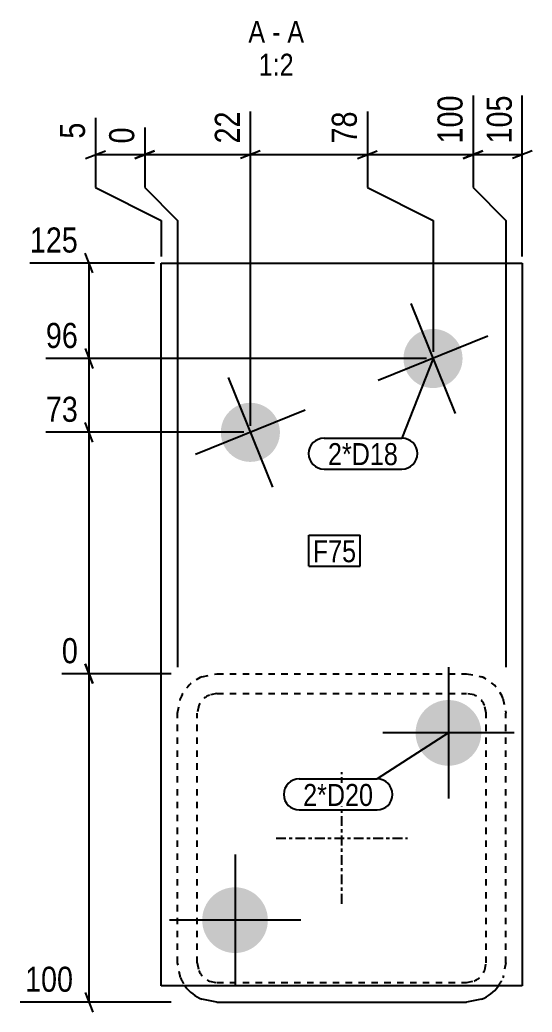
# Model space of a CAD drawing. Header units: millimetres. Extents: x 7 to 27923, y 5 to 621.
# Drawn here: x 22441.9 to 22598, y 4.8 to 306.8 of the extents above; entities that cross this region are included whole.
import ezdxf

# ---------------------------------------------------------------- set-up
doc = ezdxf.new("R2010")
doc.units = ezdxf.units.MM
doc.linetypes.add('DXK_LINE_DOT2', pattern=[3.9198, 1.9599, -1.9599])
doc.linetypes.add('DXK_LINE_DOT3', pattern=[5.9187, 2.979, -0.9799, 0.9799, -0.9799])
for name, color, linetype in [('MÅLSÆTNING', 7, 'Continuous'), ('STÅL', 7, 'Continuous'), ('TEKST', 7, 'Continuous')]:
    doc.layers.add(name, color=color, linetype=linetype)
doc.styles.add('Arial Narrow', font='ARIALN.TTF', dxfattribs={"height": 0.2})

msp = doc.modelspace()

# ---------------------------------------------------------------- hatches: boundary and pattern name
at = {"layer": 'STÅL', "linetype": 'Continuous'}
for points in [[(22571.15, 195.41, -1), (22564.41, 212.1, -1)], [(22515.52, 172.93, -1), (22508.78, 189.62, -1)], [(22582.48, 89.8, -1), (22562.48, 89.8, -1)], [(22517.48, 32.8, -1), (22497.48, 32.8, -1)]]:
    msp.add_hatch(color=96, dxfattribs=at).paths.add_polyline_path(points)

# ---------------------------------------------------------------- linework, layer by layer
at = {"layer": 'MÅLSÆTNING', "color": 7, "linetype": 'Continuous'}
for p, q in [((22579.98, 283.83), (22579.98, 255.8)), ((22579.98, 283.83), (22579.98, 255.8)), ((22594.98, 234.8), (22594.98, 283.83)), ((22512.15, 183.28), (22512.15, 278.95)), ((22512.15, 183.28), (22512.15, 278.95)), ((22547.78, 278.95), (22547.78, 255.8)), ((22547.78, 278.95), (22547.78, 255.8)), ((22464.98, 276.99), (22464.98, 255.8)), ((22479.98, 274.08), (22479.98, 255.8)), ((22479.98, 274.08), (22479.98, 255.8)), ((22461.98, 264.6), (22467.98, 267)), ((22464.98, 265.8), (22479.98, 265.8)), ((22476.98, 264.6), (22482.98, 267)), ((22482.98, 267), (22476.98, 264.6)), ((22479.98, 265.8), (22512.15, 265.8)), ((22515.15, 267), (22509.15, 264.6)), ((22515.15, 267), (22509.15, 264.6)), ((22512.15, 265.8), (22547.78, 265.8)), ((22544.78, 264.6), (22550.78, 267)), ((22544.78, 264.6), (22550.78, 267)), ((22547.78, 265.8), (22579.98, 265.8)), ((22576.98, 264.6), (22582.98, 267)), ((22579.98, 265.8), (22594.98, 265.8)), ((22597.98, 267), (22591.98, 264.6)), ((22464.98, 255.8), (22484.98, 245.8)), ((22479.98, 255.8), (22489.98, 245.8)), ((22479.98, 255.8), (22489.98, 245.8)), ((22547.78, 255.8), (22567.78, 245.8)), ((22547.78, 255.8), (22567.78, 245.8)), ((22579.98, 255.8), (22589.98, 245.8)), ((22579.98, 255.8), (22589.98, 245.8)), ((22484.98, 245.8), (22484.98, 234.8)), ((22489.98, 245.8), (22489.98, 109.8)), ((22489.98, 245.8), (22489.98, 109.8)), ((22567.78, 245.8), (22567.78, 205.75)), ((22567.78, 245.8), (22567.78, 205.75)), ((22589.98, 245.8), (22589.98, 109.8)), ((22589.98, 245.8), (22589.98, 109.8)), ((22464.22, 229.8), (22461.82, 235.8)), ((22482.98, 232.8), (22444.99, 232.8)), ((22463.02, 203.75), (22463.02, 232.8)), ((22461.82, 206.75), (22464.22, 200.75)), ((22461.82, 206.75), (22464.22, 200.75)), ((22565.78, 203.75), (22449.87, 203.75)), ((22565.78, 203.75), (22449.87, 203.75)), ((22463.02, 181.28), (22463.02, 203.75)), ((22464.22, 178.28), (22461.82, 184.28)), ((22464.22, 178.28), (22461.82, 184.28)), ((22510.15, 181.28), (22449.87, 181.28)), ((22510.15, 181.28), (22449.87, 181.28)), ((22463.02, 107.8), (22463.02, 181.28)), ((22461.82, 110.8), (22464.22, 104.8)), ((22464.22, 104.8), (22461.82, 110.8)), ((22487.98, 107.8), (22454.74, 107.8)), ((22487.98, 107.8), (22454.74, 107.8)), ((22463.02, 7.8), (22463.02, 107.8)), ((22461.82, 10.8), (22464.22, 4.8)), ((22487.98, 7.8), (22442.08, 7.8))]:
    msp.add_line(p, q, dxfattribs=at)
at = {"layer": 'STÅL', "color": 2, "linetype": 'Continuous'}
for p, q in [((22484.98, 12.8), (22484.98, 232.8)), ((22484.98, 232.8), (22594.98, 232.8)), ((22594.98, 232.8), (22594.98, 12.8)), ((22594.98, 12.8), (22484.98, 12.8)), ((22501.98, 7.8), (22497.39, 8.71)), ((22501.98, 7.8), (22577.98, 7.8)), ((22582.58, 8.71), (22577.98, 7.8))]:
    msp.add_line(p, q, dxfattribs=at)
at = {"layer": 'STÅL', "color": 96, "linetype": 'Continuous'}
for p, q in [((22561.04, 220.44), (22574.52, 187.06)), ((22584.47, 210.5), (22551.09, 197.01)), ((22505.41, 197.96), (22518.89, 164.59)), ((22528.84, 188.02), (22495.46, 174.53)), ((22572.48, 109.8), (22572.48, 69.8)), ((22592.48, 89.8), (22552.48, 89.8)), ((22507.48, 52.8), (22507.48, 12.8)), ((22527.48, 32.8), (22487.48, 32.8))]:
    msp.add_line(p, q, dxfattribs=at)
at = {"layer": 'STÅL', "color": 7, "linetype": 'DXK_LINE_DOT2'}
for p, q in [((22497.39, 106.89), (22501.98, 107.8)), ((22501.98, 107.8), (22577.98, 107.8)), ((22577.98, 107.8), (22582.58, 106.89)), ((22489.98, 95.8), (22490.9, 100.39)), ((22501.98, 101.8), (22499.69, 101.34)), ((22501.98, 101.8), (22577.98, 101.8)), ((22580.28, 101.34), (22577.98, 101.8)), ((22589.07, 100.39), (22589.98, 95.8)), ((22496.44, 98.1), (22495.98, 95.8)), ((22583.98, 95.8), (22583.53, 98.1)), ((22489.98, 19.8), (22489.98, 95.8)), ((22495.98, 19.8), (22495.98, 95.8)), ((22583.98, 19.8), (22583.98, 95.8)), ((22589.98, 19.8), (22589.98, 95.8)), ((22490.9, 15.21), (22489.98, 19.8)), ((22495.98, 19.8), (22496.44, 17.5)), ((22583.53, 17.5), (22583.98, 19.8)), ((22589.98, 19.8), (22589.07, 15.21)), ((22499.69, 14.26), (22501.98, 13.8)), ((22501.98, 13.8), (22577.98, 13.8)), ((22577.98, 13.8), (22580.28, 14.26))]:
    msp.add_line(p, q, dxfattribs=at)
at = {"layer": 'STÅL', "color": 7, "linetype": 'DXK_LINE_DOT3'}
for p, q in [((22539.98, 37.8), (22539.98, 77.8)), ((22519.98, 57.8), (22559.98, 57.8))]:
    msp.add_line(p, q, dxfattribs=at)
at = {"layer": 'STÅL', "color": 7, "linetype": 'DXK_LINE_DOT2'}
for centre, radius, start, end in [((22501.98, 95.8), 12, 112.5, 157.5), ((22577.98, 95.8), 12, 22.5, 67.5), ((22501.98, 95.8), 6, 112.5, 157.5), ((22577.98, 95.8), 6, 22.5, 67.5), ((22501.98, 19.8), 12, 202.5, 216.4486), ((22501.98, 19.8), 6, 202.5, 247.5), ((22577.98, 19.8), 6, 292.5, 337.5), ((22577.98, 19.8), 12, 323.5514, 337.5)]:
    msp.add_arc(centre, radius, start, end, dxfattribs=at)
at = {"layer": 'STÅL', "color": 2, "linetype": 'Continuous'}
for centre, start, end in [((22501.98, 19.8), 216.4486, 247.5), ((22577.98, 19.8), 292.5, 323.5514)]:
    msp.add_arc(centre, 12, start, end, dxfattribs=at)

# ---------------------------------------------------------------- wipeouts: each hides what was drawn before it
at = {"color": 0, "linetype": 'Continuous'}
for points, layer in [([(22463.38, 277.13), (22452.18, 277.13), (22452.18, 269.06), (22463.38, 269.06)], 'MÅLSÆTNING'), ([(22459.76, 9.4), (22459.76, 20.6), (22441.93, 20.6), (22441.93, 9.4)], 'MÅLSÆTNING'), ([(22516.66, 299.83), (22516.66, 306.83), (22511.54, 306.83), (22511.54, 299.83)], 'TEKST'), ([(22521.31, 299.83), (22521.31, 306.83), (22518.76, 306.83), (22518.76, 299.83)], 'TEKST'), ([(22528.52, 299.83), (22528.52, 306.83), (22523.41, 306.83), (22523.41, 299.83)], 'TEKST'), ([(22525.36, 289.83), (22525.36, 296.83), (22514.7, 296.83), (22514.7, 289.83)], 'TEKST')]:
    msp.add_wipeout(points, dxfattribs=at).dxf.layer = layer
at = {"color": 0}
for points in [[(22557.12, 171.31), (22557.12, 178.31), (22535.8, 178.31), (22535.8, 171.31)], [(22544.37, 141.74), (22544.37, 148.74), (22531.16, 148.74), (22531.16, 141.74)]]:
    msp.add_wipeout(points, dxfattribs=at).dxf.layer = 'TEKST'

# ---------------------------------------------------------------- next in the draw order: texts
at = {"layer": 'MÅLSÆTNING', "color": 3, "linetype": 'Continuous', "style": 'Arial Narrow'}
msp.add_text('5', height=7.64, rotation=90.0002, dxfattribs=at).set_placement((22461.78, 270.66))
msp.add_text('100', height=7.635, dxfattribs=at).set_placement((22443.53, 11))
at = {"layer": 'TEKST', "color": 3, "linetype": 'Continuous', "style": 'Arial Narrow'}
for s, height, p in [('A', 6.68, (22511.54, 299.83)), ('A', 6.68, (22523.41, 299.83)), ('-', 6.68, (22518.76, 299.83)), ('1:2', 6.681, (22514.7, 289.83))]:
    msp.add_text(s, height=height, dxfattribs=at).set_placement(p)

# ---------------------------------------------------------------- next in the draw order: wipeouts: each hides what was drawn before it
at = {"color": 0, "linetype": 'Continuous'}
for points in [[(22593.38, 285.42), (22582.18, 285.42), (22582.18, 267.6), (22593.38, 267.6)], [(22510.55, 280.55), (22499.35, 280.55), (22499.35, 267.6), (22510.55, 267.6)], [(22546.18, 280.55), (22534.98, 280.55), (22534.98, 267.6), (22546.18, 267.6)], [(22478.38, 275.67), (22467.18, 275.67), (22467.18, 267.6), (22478.38, 267.6)], [(22461.22, 234.4), (22461.22, 245.6), (22443.39, 245.6), (22443.39, 234.4)], [(22461.22, 205.35), (22461.22, 216.55), (22448.27, 216.55), (22448.27, 205.35)], [(22461.22, 182.88), (22461.22, 194.08), (22448.27, 194.08), (22448.27, 182.88)], [(22461.22, 109.4), (22461.22, 120.6), (22453.14, 120.6), (22453.14, 109.4)]]:
    msp.add_wipeout(points, dxfattribs=at).dxf.layer = 'MÅLSÆTNING'
at = {"color": 0}
for points in [[(22557.12, 171.31), (22557.12, 178.31), (22535.8, 178.31), (22535.8, 171.31)], [(22544.37, 141.74), (22544.37, 148.74), (22531.16, 148.74), (22531.16, 141.74)], [(22549.55, 67.57), (22549.55, 74.57), (22528.23, 74.57), (22528.23, 67.57)]]:
    msp.add_wipeout(points, dxfattribs=at).dxf.layer = 'TEKST'

# ---------------------------------------------------------------- next in the draw order: linework, layer by layer
at = {"layer": 'MÅLSÆTNING', "color": 7, "linetype": 'Continuous'}
msp.add_line((22582.98, 267), (22576.98, 264.6), dxfattribs=at)
at = {"layer": 'TEKST', "color": 7, "linetype": 'Continuous'}
for p, q in [((22567.78, 203.75), (22558.32, 179.51)), ((22534.6, 179.51), (22558.32, 179.51)), ((22534.6, 170.11), (22558.32, 170.11)), ((22529.96, 149.94), (22545.57, 149.94)), ((22529.96, 140.54), (22529.96, 149.94)), ((22545.57, 140.54), (22545.57, 149.94)), ((22529.96, 140.54), (22545.57, 140.54))]:
    msp.add_line(p, q, dxfattribs=at)
for centre, start, end in [((22534.6, 174.81), 90, 270), ((22558.32, 174.81), 270, 90)]:
    msp.add_arc(centre, 4.7, start, end, dxfattribs=at)

# ---------------------------------------------------------------- next in the draw order: texts
at = {"layer": 'MÅLSÆTNING', "color": 3, "linetype": 'Continuous', "style": 'Arial Narrow'}
for s, height, p in [('105', 7.635, (22591.78, 269.2)), ('22', 7.635, (22508.95, 269.2)), ('78', 7.635, (22544.58, 269.2)), ('0', 7.64, (22476.78, 269.2))]:
    msp.add_text(s, height=height, rotation=90.0002, dxfattribs=at).set_placement(p)
for s, height, p in [('125', 7.635, (22444.99, 236)), ('96', 7.635, (22449.87, 206.95)), ('73', 7.635, (22449.87, 184.48)), ('0', 7.64, (22454.74, 111))]:
    msp.add_text(s, height=height, dxfattribs=at).set_placement(p)
at = {"layer": 'TEKST', "color": 3, "style": 'Arial Narrow'}
for s, p in [('2*D18', (22535.8, 171.31)), ('F75', (22531.16, 141.74))]:
    msp.add_text(s, height=6.681, dxfattribs=at).set_placement(p)

# ---------------------------------------------------------------- next in the draw order: wipeouts: each hides what was drawn before it
at = {"color": 0}
msp.add_wipeout([(22549.55, 67.57), (22549.55, 74.57), (22528.23, 74.57), (22528.23, 67.57)], dxfattribs=at).dxf.layer = 'TEKST'

# ---------------------------------------------------------------- next in the draw order: linework, layer by layer
at = {"layer": 'TEKST', "color": 7, "linetype": 'Continuous'}
for p, q in [((22572.48, 89.8), (22550.75, 75.77)), ((22527.03, 75.77), (22550.75, 75.77)), ((22527.03, 66.37), (22550.75, 66.37))]:
    msp.add_line(p, q, dxfattribs=at)
for centre, start, end in [((22527.03, 71.07), 90, 270), ((22550.75, 71.07), 270, 90)]:
    msp.add_arc(centre, 4.7, start, end, dxfattribs=at)

# ---------------------------------------------------------------- next in the draw order: texts
at = {"layer": 'TEKST', "color": 3, "style": 'Arial Narrow'}
msp.add_text('2*D20', height=6.681, dxfattribs=at).set_placement((22528.23, 67.57))

# ---------------------------------------------------------------- next in the draw order: wipeouts: each hides what was drawn before it
at = {"color": 0, "linetype": 'Continuous'}
msp.add_wipeout([(22578.38, 285.42), (22567.18, 285.42), (22567.18, 267.6), (22578.38, 267.6)], dxfattribs=at).dxf.layer = 'MÅLSÆTNING'

# ---------------------------------------------------------------- next in the draw order: texts
at = {"layer": 'MÅLSÆTNING', "color": 3, "linetype": 'Continuous', "style": 'Arial Narrow'}
msp.add_text('100', height=7.635, rotation=90.0002, dxfattribs=at).set_placement((22576.78, 269.2))

doc.saveas('drawing.dxf')
